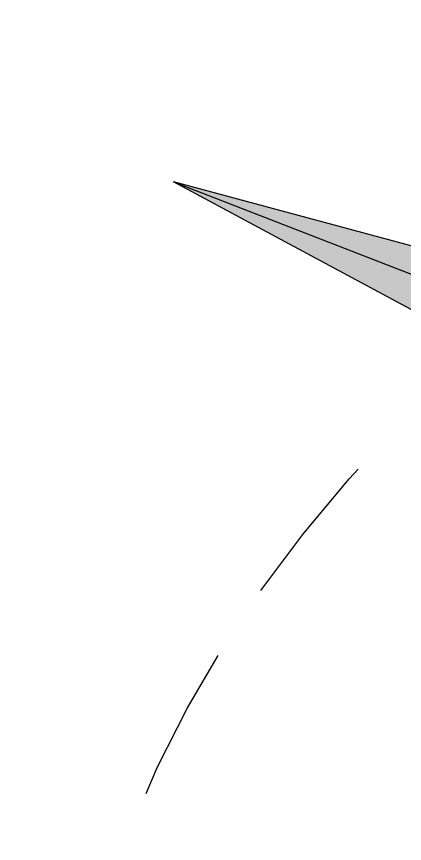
# Paper-space layout 'TOP_A1_00200_01-01-2017_MODELE' of a CAD drawing. Header units: millimetres. Extents: x -52 to 293, y -3 to 294.
# Drawn here: x -34.84 to -31.1, y 57.88 to 65.84 of the extents above; entities that cross this region are included whole.
import ezdxf

# ---------------------------------------------------------------- set-up
doc = ezdxf.new("R2010")
doc.units = ezdxf.units.MM
doc.header["$LTSCALE"] = 2
doc.linetypes.add('CACHEX2', pattern=[0.75, 0.5, -0.25])
doc.layers.add('CARTOUCHE', color=7, linetype='Continuous')
doc.layers.add('rosace', color=7, linetype='Continuous')

# ---------------------------------------------------------------- blocks, each defined once
blk = doc.blocks.new('A$C581E6685')
at = {"layer": 'rosace'}
for color, points in [(40, [(-56.2481, 30.5655), (-39.8519, 24.2064), (-40.7961, 26.4076)]), (32, [(-39.8519, 24.2064), (-42.1559, 23.0023), (-56.2481, 30.5655)])]:
    blk.add_hatch(color=color, dxfattribs=at).paths.add_polyline_path(points)
at = {"layer": 'rosace', "color": 40}
blk.add_lwpolyline([(-56.2481, 30.5655), (-39.8519, 24.2064), (-40.7961, 26.4076)], close=True, dxfattribs=at)
at = {"layer": 'rosace', "color": 32}
blk.add_lwpolyline([(-39.8519, 24.2064), (-42.1559, 23.0023), (-56.2481, 30.5655)], close=True, dxfattribs=at)
at = {"layer": 'rosace', "color": 32, "linetype": 'CACHEX2', "ltscale": 1.5}
blk.add_ellipse((-38.0538, 23.8138), major_axis=(-19.0311, -3.534), ratio=0.590567, dxfattribs=at)

psp = doc.layouts.new('TOP_A1_00200_01-01-2017_MODELE')

# ---------------------------------------------------------------- block references
at = {"layer": 'CARTOUCHE'}
psp.add_blockref('A$C581E6685', (22.9208, 33.6824), dxfattribs=at)

doc.saveas('drawing.dxf')
